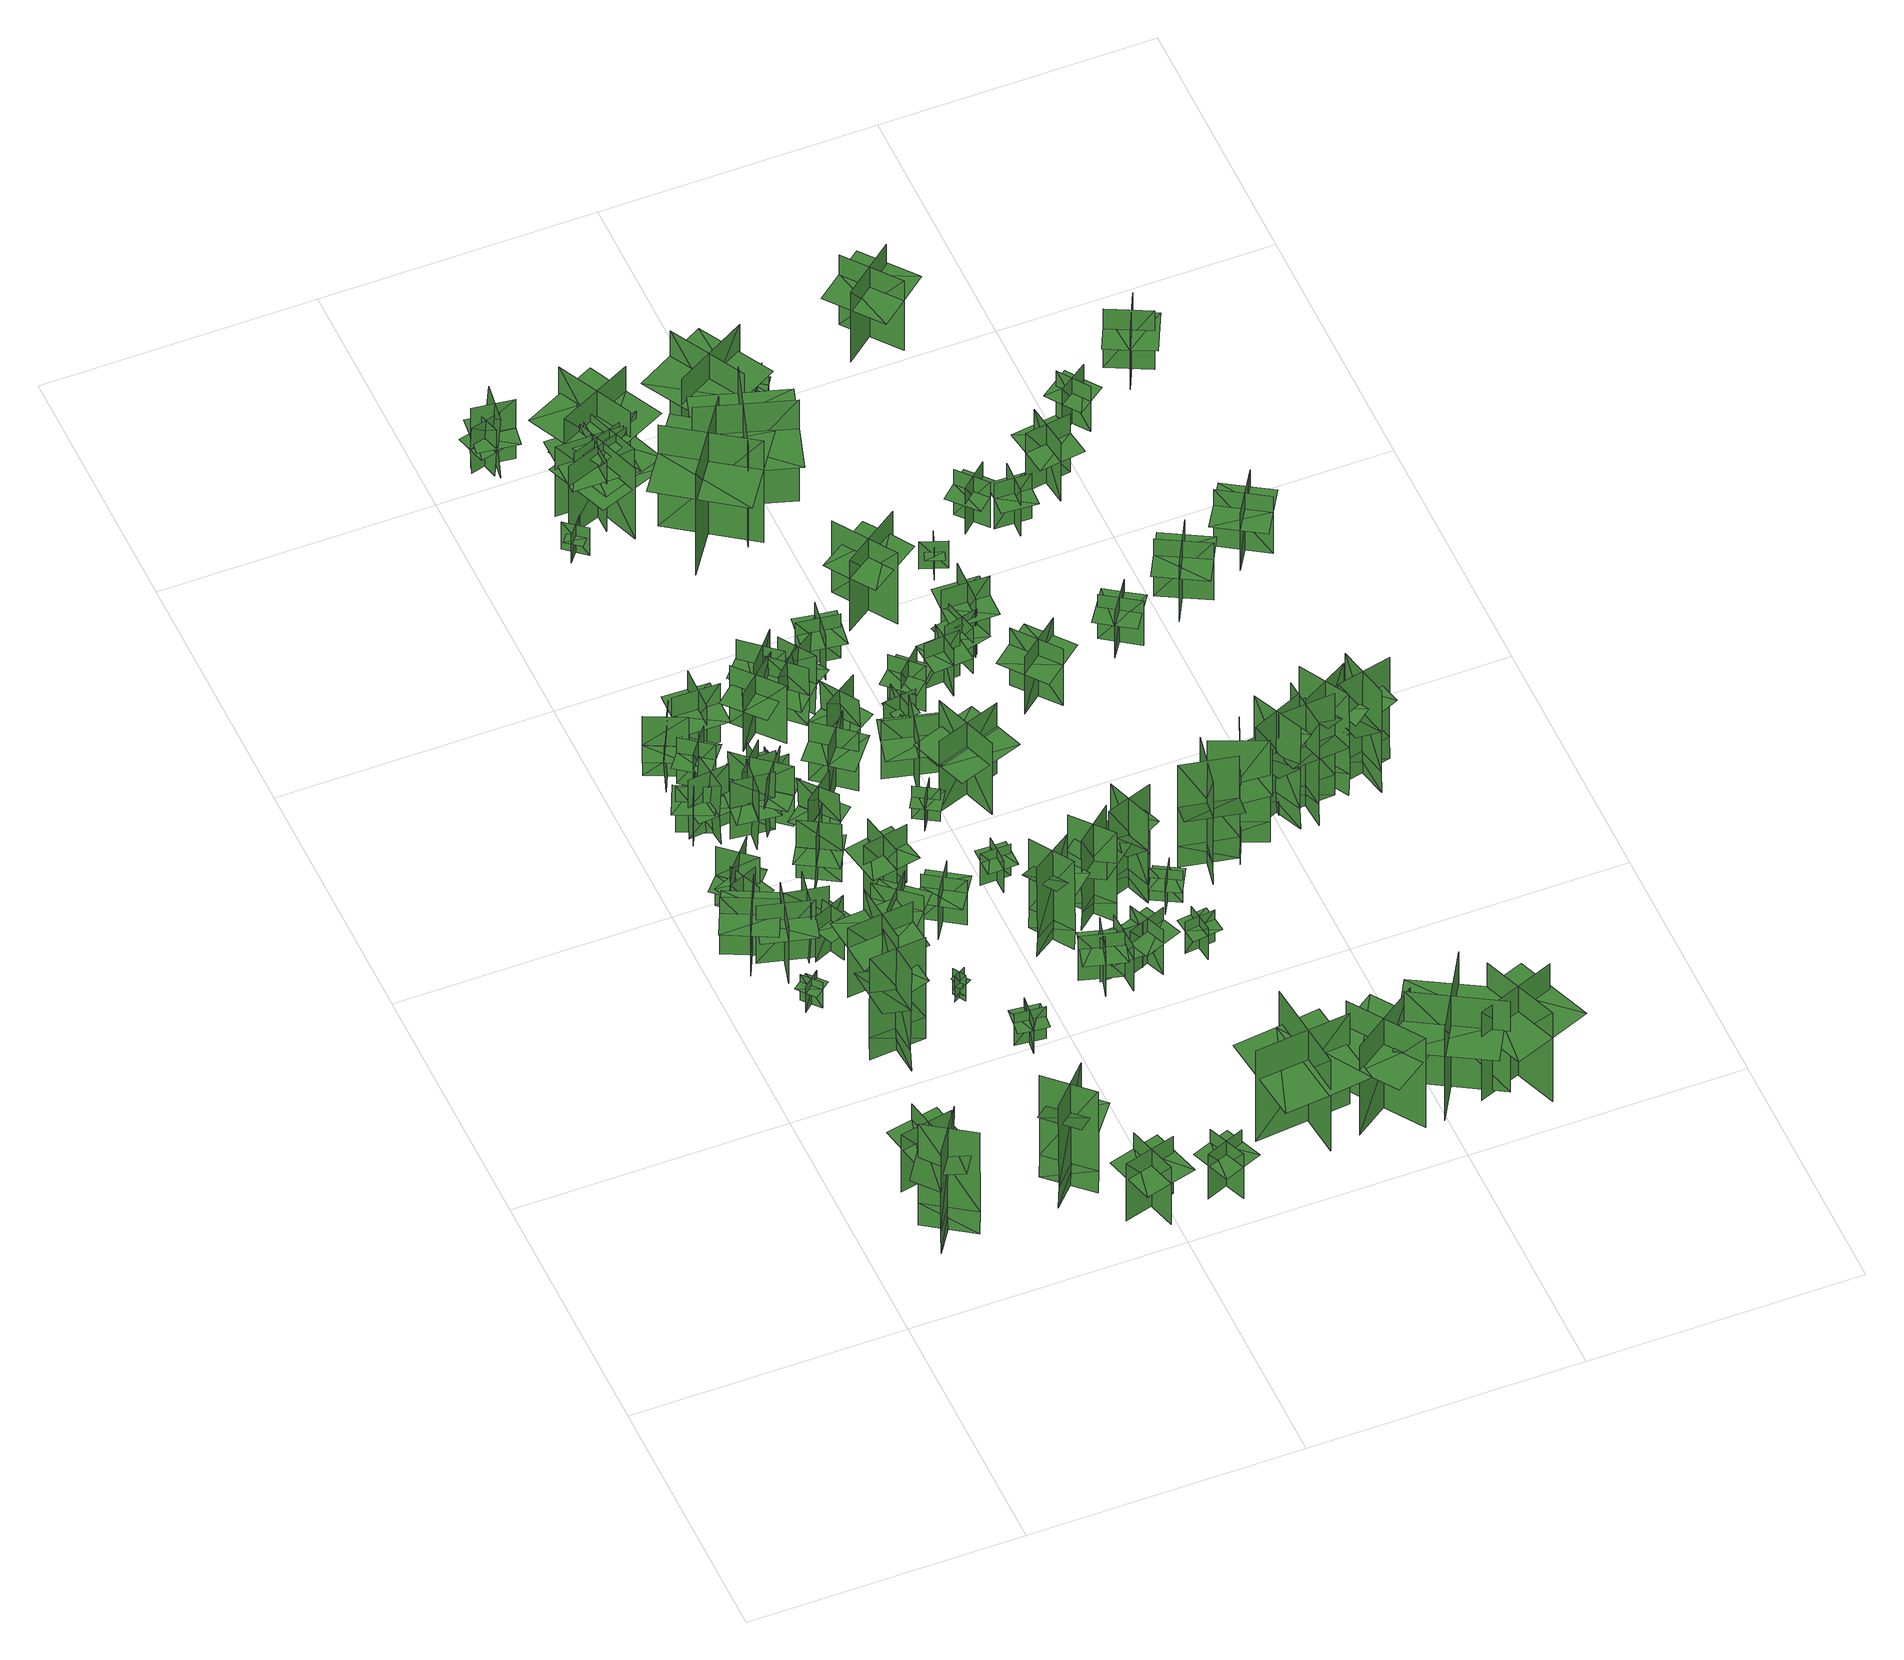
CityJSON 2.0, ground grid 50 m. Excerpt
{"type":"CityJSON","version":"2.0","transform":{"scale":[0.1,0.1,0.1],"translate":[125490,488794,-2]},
"CityObjects":{
"tree1":{"type":"SolitaryVegetationObject","geometry":[{"type":"MultiSurface","lod":"1","boundaries":[[[0,1,2]],[[0,2,3]],[[4,5,6]],[[4,6,7]],[[8,9,5]],[[8,5,4]],[[10,11,1]],[[10,1,0]],[[12,13,14]],[[12,14,15]],[[16,17,18]],[[16,18,19]]]}]},
"tree2":{"type":"SolitaryVegetationObject","geometry":[{"type":"MultiSurface","lod":"1","boundaries":[[[20,21,22]],[[20,22,23]],[[24,25,26]],[[24,26,27]],[[28,29,30]],[[28,30,31]],[[28,31,32]],[[28,32,33]]]}]},
"tree3":{"type":"SolitaryVegetationObject","geometry":[{"type":"MultiSurface","lod":"1","boundaries":[[[34,35,36]],[[34,36,37]],[[38,39,40]],[[38,40,41]],[[42,43,44]],[[42,44,45]],[[42,45,46]],[[42,46,47]]]}]},
"tree4":{"type":"SolitaryVegetationObject","geometry":[{"type":"MultiSurface","lod":"1","boundaries":[[[48,49,50]],[[48,50,51]],[[52,53,54]],[[52,54,55]],[[56,57,58]],[[56,58,59]],[[56,59,60]],[[56,60,61]]]}]},
"tree5":{"type":"SolitaryVegetationObject","geometry":[{"type":"MultiSurface","lod":"1","boundaries":[[[62,63,64]],[[62,64,65]],[[66,67,68]],[[66,68,69]],[[70,71,72]],[[70,72,73]],[[70,73,74]],[[70,74,75]]]}]},
"tree6":{"type":"SolitaryVegetationObject","geometry":[{"type":"MultiSurface","lod":"1","boundaries":[[[76,77,78]],[[76,78,79]],[[80,81,82]],[[80,82,83]],[[84,85,86]],[[84,86,87]],[[84,88,89]],[[84,89,85]]]}]},
"tree7":{"type":"SolitaryVegetationObject","geometry":[{"type":"MultiSurface","lod":"1","boundaries":[[[90,91,92]],[[90,92,93]],[[94,95,96]],[[94,96,97]],[[98,99,95]],[[98,95,94]],[[100,101,91]],[[100,91,90]],[[102,103,104]],[[102,104,105]],[[106,107,108]],[[106,108,109]]]}]},
"tree8":{"type":"SolitaryVegetationObject","geometry":[{"type":"MultiSurface","lod":"1","boundaries":[[[110,111,112]],[[110,112,113]],[[114,115,116]],[[114,116,117]],[[118,119,115]],[[118,115,114]],[[120,121,111]],[[120,111,110]],[[110,111,122]],[[110,122,123]],[[110,124,125]],[[110,125,111]]]}]},
"tree9":{"type":"SolitaryVegetationObject","geometry":[{"type":"MultiSurface","lod":"1","boundaries":[[[126,127,128]],[[126,128,129]],[[130,131,132]],[[130,132,133]],[[134,135,131]],[[134,131,130]],[[136,137,127]],[[136,127,126]],[[138,139,140]],[[138,140,141]],[[142,143,144]],[[142,144,145]]]}]},
"tree10":{"type":"SolitaryVegetationObject","geometry":[{"type":"MultiSurface","lod":"1","boundaries":[[[146,147,148]],[[146,148,149]],[[150,151,152]],[[150,152,153]],[[154,155,151]],[[154,151,150]],[[156,157,147]],[[156,147,146]],[[146,147,158]],[[146,158,159]],[[146,160,161]],[[146,161,147]]]}]},
"tree11":{"type":"SolitaryVegetationObject","geometry":[{"type":"MultiSurface","lod":"1","boundaries":[[[162,163,164]],[[162,164,165]],[[166,167,168]],[[166,168,169]],[[170,171,172]],[[170,172,173]],[[170,174,175]],[[170,175,171]]]}]},
"tree12":{"type":"SolitaryVegetationObject","geometry":[{"type":"MultiSurface","lod":"1","boundaries":[[[176,177,178]],[[176,178,179]],[[180,181,182]],[[180,182,183]],[[184,185,186]],[[184,186,187]],[[184,188,189]],[[184,189,185]]]}]},
"tree13":{"type":"SolitaryVegetationObject","geometry":[{"type":"MultiSurface","lod":"1","boundaries":[[[190,191,192]],[[190,192,193]],[[194,195,196]],[[194,196,197]],[[198,199,200]],[[198,200,201]],[[198,201,202]],[[198,202,203]]]}]},
"tree14":{"type":"SolitaryVegetationObject","geometry":[{"type":"MultiSurface","lod":"1","boundaries":[[[204,205,206]],[[204,206,207]],[[208,209,210]],[[208,210,211]],[[212,213,209]],[[212,209,208]],[[214,215,205]],[[214,205,204]],[[204,205,216]],[[204,216,217]],[[204,218,219]],[[204,219,205]]]}]},
"tree15":{"type":"SolitaryVegetationObject","geometry":[{"type":"MultiSurface","lod":"1","boundaries":[[[220,221,222]],[[220,222,223]],[[224,225,226]],[[224,226,227]],[[228,229,230]],[[228,230,231]],[[228,231,232]],[[228,232,233]]]}]},
"tree16":{"type":"SolitaryVegetationObject","geometry":[{"type":"MultiSurface","lod":"1","boundaries":[[[234,235,236]],[[234,236,237]],[[238,239,240]],[[238,240,241]],[[242,243,239]],[[242,239,238]],[[244,245,235]],[[244,235,234]],[[234,235,246]],[[234,246,247]],[[234,248,249]],[[234,249,235]]]}]},
"tree17":{"type":"SolitaryVegetationObject","geometry":[{"type":"MultiSurface","lod":"1","boundaries":[[[250,251,252]],[[250,252,253]],[[254,255,256]],[[254,256,257]],[[258,259,260]],[[258,260,261]],[[258,262,263]],[[258,263,259]]]}]},
"tree18":{"type":"SolitaryVegetationObject","geometry":[{"type":"MultiSurface","lod":"1","boundaries":[[[264,265,266]],[[264,266,267]],[[268,269,270]],[[268,270,271]],[[272,273,269]],[[272,269,268]],[[274,275,265]],[[274,265,264]],[[264,265,276]],[[264,276,277]],[[264,278,279]],[[264,279,265]]]}]},
"tree19":{"type":"SolitaryVegetationObject","geometry":[{"type":"MultiSurface","lod":"1","boundaries":[[[280,281,282]],[[280,282,283]],[[284,285,286]],[[284,286,287]],[[288,289,290]],[[288,290,291]],[[288,291,292]],[[288,292,293]]]}]},
"tree20":{"type":"SolitaryVegetationObject","geometry":[{"type":"MultiSurface","lod":"1","boundaries":[[[294,295,296]],[[294,296,297]],[[298,299,300]],[[298,300,301]],[[302,303,299]],[[302,299,298]],[[304,305,295]],[[304,295,294]],[[294,295,306]],[[294,306,307]],[[294,308,309]],[[294,309,295]]]}]},
"tree21":{"type":"SolitaryVegetationObject","geometry":[{"type":"MultiSurface","lod":"1","boundaries":[[[310,311,312]],[[310,312,313]],[[314,315,316]],[[314,316,317]],[[318,319,315]],[[318,315,314]],[[320,321,311]],[[320,311,310]],[[322,323,324]],[[322,324,325]],[[326,327,328]],[[326,328,329]]]}]},
"tree22":{"type":"SolitaryVegetationObject","geometry":[{"type":"MultiSurface","lod":"1","boundaries":[[[330,331,332]],[[330,332,333]],[[334,335,336]],[[334,336,337]],[[338,339,335]],[[338,335,334]],[[340,341,331]],[[340,331,330]],[[330,331,342]],[[330,342,343]],[[330,344,345]],[[330,345,331]]]}]},
"tree23":{"type":"SolitaryVegetationObject","geometry":[{"type":"MultiSurface","lod":"1","boundaries":[[[346,347,348]],[[346,348,349]],[[350,351,352]],[[350,352,353]],[[354,355,351]],[[354,351,350]],[[356,357,347]],[[356,347,346]],[[346,347,358]],[[346,358,359]],[[346,360,361]],[[346,361,347]]]}]},
"tree24":{"type":"SolitaryVegetationObject","geometry":[{"type":"MultiSurface","lod":"1","boundaries":[[[362,363,364]],[[362,364,365]],[[366,367,368]],[[366,368,369]],[[370,371,372]],[[370,372,373]],[[370,374,375]],[[370,375,371]]]}]},
"tree25":{"type":"SolitaryVegetationObject","geometry":[{"type":"MultiSurface","lod":"1","boundaries":[[[376,377,378]],[[376,378,379]],[[380,381,382]],[[380,382,383]],[[384,385,386]],[[384,386,387]],[[384,388,389]],[[384,389,385]]]}]},
"tree26":{"type":"SolitaryVegetationObject","geometry":[{"type":"MultiSurface","lod":"1","boundaries":[[[390,391,392]],[[390,392,393]],[[394,395,396]],[[394,396,397]],[[398,399,400]],[[398,400,401]],[[398,401,402]],[[398,402,403]]]}]},
"tree27":{"type":"SolitaryVegetationObject","geometry":[{"type":"MultiSurface","lod":"1","boundaries":[[[404,405,406]],[[404,406,407]],[[408,409,410]],[[408,410,411]],[[412,413,409]],[[412,409,408]],[[414,415,405]],[[414,405,404]],[[404,405,416]],[[404,416,417]],[[404,418,419]],[[404,419,405]]]}]},
"tree28":{"type":"SolitaryVegetationObject","geometry":[{"type":"MultiSurface","lod":"1","boundaries":[[[420,421,422]],[[420,422,423]],[[424,425,426]],[[424,426,427]],[[428,429,430]],[[428,430,431]],[[428,432,433]],[[428,433,429]]]}]},
"tree29":{"type":"SolitaryVegetationObject","geometry":[{"type":"MultiSurface","lod":"1","boundaries":[[[434,435,436]],[[434,436,437]],[[438,439,440]],[[438,440,441]],[[442,443,444]],[[442,444,445]],[[442,445,446]],[[442,446,447]]]}]},
"tree30":{"type":"SolitaryVegetationObject","geometry":[{"type":"MultiSurface","lod":"1","boundaries":[[[448,449,450]],[[448,450,451]],[[452,453,454]],[[452,454,455]],[[456,457,458]],[[456,458,459]],[[456,459,460]],[[456,460,461]]]}]},
"tree31":{"type":"SolitaryVegetationObject","geometry":[{"type":"MultiSurface","lod":"1","boundaries":[[[462,463,464]],[[462,464,465]],[[466,467,468]],[[466,468,469]],[[470,471,472]],[[470,472,473]],[[470,473,474]],[[470,474,475]]]}]},
"tree32":{"type":"SolitaryVegetationObject","geometry":[{"type":"MultiSurface","lod":"1","boundaries":[[[476,477,478]],[[476,478,479]],[[480,481,482]],[[480,482,483]],[[484,485,486]],[[484,486,487]],[[484,487,488]],[[484,488,489]]]}]},
"tree33":{"type":"SolitaryVegetationObject","geometry":[{"type":"MultiSurface","lod":"1","boundaries":[[[490,491,492]],[[490,492,493]],[[494,495,496]],[[494,496,497]],[[498,499,500]],[[498,500,501]],[[498,502,503]],[[498,503,499]]]}]},
"tree34":{"type":"SolitaryVegetationObject","geometry":[{"type":"MultiSurface","lod":"1","boundaries":[[[504,505,506]],[[504,506,507]],[[508,509,510]],[[508,510,511]],[[512,513,514]],[[512,514,515]],[[512,515,516]],[[512,516,517]]]}]},
"tree35":{"type":"SolitaryVegetationObject","geometry":[{"type":"MultiSurface","lod":"1","boundaries":[[[518,519,520]],[[518,520,521]],[[522,523,524]],[[522,524,525]],[[526,527,523]],[[526,523,522]],[[528,529,519]],[[528,519,518]],[[518,519,530]],[[518,530,531]],[[518,532,533]],[[518,533,519]]]}]},
"tree36":{"type":"SolitaryVegetationObject","geometry":[{"type":"MultiSurface","lod":"1","boundaries":[[[534,535,536]],[[534,536,537]],[[538,539,540]],[[538,540,541]],[[542,543,544]],[[542,544,545]],[[542,546,547]],[[542,547,543]]]}]},
"tree37":{"type":"SolitaryVegetationObject","geometry":[{"type":"MultiSurface","lod":"1","boundaries":[[[548,549,550]],[[548,550,551]],[[552,553,554]],[[552,554,555]],[[556,557,553]],[[556,553,552]],[[558,559,549]],[[558,549,548]],[[548,549,560]],[[548,560,561]],[[548,562,563]],[[548,563,549]]]}]},
"tree38":{"type":"SolitaryVegetationObject","geometry":[{"type":"MultiSurface","lod":"1","boundaries":[[[564,565,566]],[[564,566,567]],[[568,569,570]],[[568,570,571]],[[572,573,569]],[[572,569,568]],[[574,575,565]],[[574,565,564]],[[564,565,576]],[[564,576,577]],[[564,578,579]],[[564,579,565]]]}]},
"tree39":{"type":"SolitaryVegetationObject","geometry":[{"type":"MultiSurface","lod":"1","boundaries":[[[580,581,582]],[[580,582,583]],[[584,585,586]],[[584,586,587]],[[588,589,590]],[[588,590,591]],[[588,591,592]],[[588,592,593]]]}]},
"tree40":{"type":"SolitaryVegetationObject","geometry":[{"type":"MultiSurface","lod":"1","boundaries":[[[594,595,596]],[[594,596,597]],[[598,599,600]],[[598,600,601]],[[602,603,604]],[[602,604,605]],[[602,606,607]],[[602,607,603]]]}]},
"tree41":{"type":"SolitaryVegetationObject","geometry":[{"type":"MultiSurface","lod":"1","boundaries":[[[608,609,610]],[[608,610,611]],[[612,613,614]],[[612,614,615]],[[616,617,613]],[[616,613,612]],[[618,619,609]],[[618,609,608]],[[608,609,620]],[[608,620,621]],[[608,622,623]],[[608,623,609]]]}]},
"tree42":{"type":"SolitaryVegetationObject","geometry":[{"type":"MultiSurface","lod":"1","boundaries":[[[624,625,626]],[[624,626,627]],[[628,629,630]],[[628,630,631]],[[632,633,629]],[[632,629,628]],[[634,635,625]],[[634,625,624]],[[636,637,638]],[[636,638,639]],[[640,641,642]],[[640,642,643]]]}]},
"tree43":{"type":"SolitaryVegetationObject","geometry":[{"type":"MultiSurface","lod":"1","boundaries":[[[644,645,646]],[[644,646,647]],[[648,649,650]],[[648,650,651]],[[652,653,649]],[[652,649,648]],[[654,655,645]],[[654,645,644]],[[644,645,656]],[[644,656,657]],[[644,658,659]],[[644,659,645]]]}]},
"tree44":{"type":"SolitaryVegetationObject","geometry":[{"type":"MultiSurface","lod":"1","boundaries":[[[660,661,662]],[[660,662,663]],[[664,665,666]],[[664,666,667]],[[668,669,670]],[[668,670,671]],[[668,671,672]],[[668,672,673]]]}]},
"tree45":{"type":"SolitaryVegetationObject","geometry":[{"type":"MultiSurface","lod":"1","boundaries":[[[674,675,676]],[[674,676,677]],[[678,679,680]],[[678,680,681]],[[682,683,684]],[[682,684,685]],[[682,685,686]],[[682,686,687]]]}]},
"tree46":{"type":"SolitaryVegetationObject","geometry":[{"type":"MultiSurface","lod":"1","boundaries":[[[688,689,690]],[[688,690,691]],[[692,693,694]],[[692,694,695]],[[696,697,698]],[[696,698,699]],[[696,699,700]],[[696,700,701]]]}]},
"tree47":{"type":"SolitaryVegetationObject","geometry":[{"type":"MultiSurface","lod":"1","boundaries":[[[702,703,704]],[[702,704,705]],[[706,707,708]],[[706,708,709]],[[710,711,712]],[[710,712,713]],[[710,713,714]],[[710,714,715]]]}]},
"tree48":{"type":"SolitaryVegetationObject","geometry":[{"type":"MultiSurface","lod":"1","boundaries":[[[716,717,718]],[[716,718,719]],[[720,721,722]],[[720,722,723]],[[724,725,726]],[[724,726,727]],[[724,727,728]],[[724,728,729]]]}]},
"tree49":{"type":"SolitaryVegetationObject","geometry":[{"type":"MultiSurface","lod":"1","boundaries":[[[730,731,732]],[[730,732,733]],[[734,735,736]],[[734,736,737]],[[738,739,740]],[[738,740,741]],[[738,739,742]],[[738,742,743]]]}]},
"tree50":{"type":"SolitaryVegetationObject","geometry":[{"type":"MultiSurface","lod":"1","boundaries":[[[744,745,746]],[[744,746,747]],[[748,749,750]],[[748,750,751]],[[752,753,754]],[[752,754,755]],[[752,755,756]],[[752,756,757]]]}]},
"tree51":{"type":"SolitaryVegetationObject","geometry":[{"type":"MultiSurface","lod":"1","boundaries":[[[758,759,760]],[[758,760,761]],[[762,763,764]],[[762,764,765]],[[766,767,768]],[[766,768,769]],[[766,769,770]],[[766,770,771]]]}]},
"tree52":{"type":"SolitaryVegetationObject","geometry":[{"type":"MultiSurface","lod":"1","boundaries":[[[772,773,774]],[[772,774,775]],[[776,777,778]],[[776,778,779]],[[780,781,782]],[[780,782,783]],[[780,783,784]],[[780,784,785]]]}]},
"tree53":{"type":"SolitaryVegetationObject","geometry":[{"type":"MultiSurface","lod":"1","boundaries":[[[786,787,788]],[[786,788,789]],[[790,791,792]],[[790,792,793]],[[794,795,791]],[[794,791,790]],[[796,797,787]],[[796,787,786]],[[798,799,800]],[[798,800,801]],[[802,803,804]],[[802,804,805]]]}]},
"tree54":{"type":"SolitaryVegetationObject","geometry":[{"type":"MultiSurface","lod":"1","boundaries":[[[806,807,808]],[[806,808,809]],[[810,811,812]],[[810,812,813]],[[814,815,816]],[[814,816,817]],[[814,817,818]],[[814,818,819]]]}]},
"tree55":{"type":"SolitaryVegetationObject","geometry":[{"type":"MultiSurface","lod":"1","boundaries":[[[820,821,822]],[[820,822,823]],[[824,825,826]],[[824,826,827]],[[828,829,830]],[[828,830,831]],[[828,829,832]],[[828,832,833]]]}]},
"tree56":{"type":"SolitaryVegetationObject","geometry":[{"type":"MultiSurface","lod":"1","boundaries":[[[834,835,836]],[[834,836,837]],[[838,839,840]],[[838,840,841]],[[842,843,844]],[[842,844,845]],[[842,845,846]],[[842,846,847]]]}]},
"tree57":{"type":"SolitaryVegetationObject","geometry":[{"type":"MultiSurface","lod":"1","boundaries":[[[848,849,850]],[[848,850,851]],[[852,853,854]],[[852,854,855]],[[856,857,858]],[[856,858,859]],[[856,859,860]],[[856,860,861]]]}]},
"tree58":{"type":"SolitaryVegetationObject","geometry":[{"type":"MultiSurface","lod":"1","boundaries":[[[862,863,864]],[[862,864,865]],[[866,867,868]],[[866,868,869]],[[870,871,872]],[[870,872,873]],[[870,873,874]],[[870,874,875]]]}]},
"tree59":{"type":"SolitaryVegetationObject","geometry":[{"type":"MultiSurface","lod":"1","boundaries":[[[876,877,878]],[[876,878,879]],[[880,881,882]],[[880,882,883]],[[884,885,886]],[[884,886,887]],[[884,887,888]],[[884,888,889]]]}]},
"tree60":{"type":"SolitaryVegetationObject","geometry":[{"type":"MultiSurface","lod":"1","boundaries":[[[890,891,892]],[[890,892,893]],[[894,895,896]],[[894,896,897]],[[898,899,895]],[[898,895,894]],[[900,901,891]],[[900,891,890]],[[890,891,902]],[[890,902,903]],[[890,904,905]],[[890,905,891]]]}]},
"tree61":{"type":"SolitaryVegetationObject","geometry":[{"type":"MultiSurface","lod":"1","boundaries":[[[906,907,908]],[[906,908,909]],[[910,911,912]],[[910,912,913]],[[914,915,916]],[[914,916,917]],[[914,918,919]],[[914,919,915]]]}]},
"tree62":{"type":"SolitaryVegetationObject","geometry":[{"type":"MultiSurface","lod":"1","boundaries":[[[920,921,922]],[[920,922,923]],[[924,925,926]],[[924,926,927]],[[928,929,930]],[[928,930,931]],[[928,931,932]],[[928,932,933]]]}]},
"tree63":{"type":"SolitaryVegetationObject","geometry":[{"type":"MultiSurface","lod":"1","boundaries":[[[934,935,936]],[[934,936,937]],[[938,939,940]],[[938,940,941]],[[942,943,939]],[[942,939,938]],[[944,945,935]],[[944,935,934]],[[946,947,948]],[[946,948,949]],[[950,951,952]],[[950,952,953]]]}]},
"tree64":{"type":"SolitaryVegetationObject","geometry":[{"type":"MultiSurface","lod":"1","boundaries":[[[954,955,956]],[[954,956,957]],[[958,959,960]],[[958,960,961]],[[962,963,964]],[[962,964,965]],[[962,965,966]],[[962,966,967]]]}]},
"tree65":{"type":"SolitaryVegetationObject","geometry":[{"type":"MultiSurface","lod":"1","boundaries":[[[968,969,970]],[[968,970,971]],[[972,973,974]],[[972,974,975]],[[976,977,978]],[[976,978,979]],[[976,979,980]],[[976,980,981]]]}]},
"tree66":{"type":"SolitaryVegetationObject","geometry":[{"type":"MultiSurface","lod":"1","boundaries":[[[982,983,984]],[[982,984,985]],[[986,987,988]],[[986,988,989]],[[990,991,992]],[[990,992,993]],[[990,993,994]],[[990,994,995]]]}]},
"tree67":{"type":"SolitaryVegetationObject","geometry":[{"type":"MultiSurface","lod":"1","boundaries":[[[996,997,998]],[[996,998,999]],[[1000,1001,1002]],[[1000,1002,1003]],[[1004,1005,1006]],[[1004,1006,1007]],[[1004,1008,1009]],[[1004,1009,1005]]]}]},
"tree68":{"type":"SolitaryVegetationObject","geometry":[{"type":"MultiSurface","lod":"1","boundaries":[[[1010,1011,1012]],[[1010,1012,1013]],[[1014,1015,1016]],[[1014,1016,1017]],[[1018,1019,1020]],[[1018,1020,1021]],[[1018,1021,1022]],[[1018,1022,1023]]]}]},
"tree69":{"type":"SolitaryVegetationObject","geometry":[{"type":"MultiSurface","lod":"1","boundaries":[[[1024,1025,1026]],[[1024,1026,1027]],[[1028,1029,1030]],[[1028,1030,1031]],[[1032,1033,1034]],[[1032,1034,1035]],[[1032,1036,1037]],[[1032,1037,1033]]]}]},
"tree70":{"type":"SolitaryVegetationObject","geometry":[{"type":"MultiSurface","lod":"1","boundaries":[[[1038,1039,1040]],[[1038,1040,1041]],[[1042,1043,1044]],[[1042,1044,1045]],[[1046,1047,1048]],[[1046,1048,1049]],[[1046,1049,1050]],[[1046,1050,1051]]]}]},
"tree71":{"type":"SolitaryVegetationObject","geometry":[{"type":"MultiSurface","lod":"1","boundaries":[[[1052,1053,1054]],[[1052,1054,1055]],[[1056,1057,1058]],[[1056,1058,1059]],[[1060,1061,1062]],[[1060,1062,1063]],[[1060,1064,1065]],[[1060,1065,1061]]]}]},
"tree72":{"type":"SolitaryVegetationObject","geometry":[{"type":"MultiSurface","lod":"1","boundaries":[[[1066,1067,1068]],[[1066,1068,1069]],[[1070,1071,1072]],[[1070,1072,1073]],[[1074,1075,1076]],[[1074,1076,1077]],[[1074,1077,1078]],[[1074,1078,1079]]]}]},
"tree73":{"type":"SolitaryVegetationObject","geometry":[{"type":"MultiSurface","lod":"1","boundaries":[[[1080,1081,1082]],[[1080,1082,1083]],[[1084,1085,1086]],[[1084,1086,1087]],[[1088,1089,1085]],[[1088,1085,1084]],[[1090,1091,1081]],[[1090,1081,1080]],[[1092,1093,1094]],[[1092,1094,1095]],[[1096,1097,1098]],[[1096,1098,1099]]]}]},
"tree74":{"type":"SolitaryVegetationObject","geometry":[{"type":"MultiSurface","lod":"1","boundaries":[[[1100,1101,1102]],[[1100,1102,1103]],[[1104,1105,1106]],[[1104,1106,1107]],[[1108,1109,1110]],[[1108,1110,1111]],[[1108,1112,1113]],[[1108,1113,1109]]]}]},
"tree75":{"type":"SolitaryVegetationObject","geometry":[{"type":"MultiSurface","lod":"1","boundaries":[[[1114,1115,1116]],[[1114,1116,1117]],[[1118,1119,1120]],[[1118,1120,1121]],[[1122,1123,1124]],[[1122,1124,1125]],[[1122,1125,1126]],[[1122,1126,1127]]]}]},
"tree76":{"type":"SolitaryVegetationObject","geometry":[{"type":"MultiSurface","lod":"1","boundaries":[[[1128,1129,1130]],[[1128,1130,1131]],[[1132,1133,1134]],[[1132,1134,1135]],[[1136,1137,1138]],[[1136,1138,1139]],[[1136,1139,1140]],[[1136,1140,1141]]]}]},
"tree77":{"type":"SolitaryVegetationObject","geometry":[{"type":"MultiSurface","lod":"1","boundaries":[[[1142,1143,1144]],[[1142,1144,1145]],[[1146,1147,1148]],[[1146,1148,1149]],[[1150,1151,1152]],[[1150,1152,1153]],[[1150,1153,1154]],[[1150,1154,1155]]]}]},
"tree78":{"type":"SolitaryVegetationObject","geometry":[{"type":"MultiSurface","lod":"1","boundaries":[[[1156,1157,1158]],[[1156,1158,1159]],[[1160,1161,1162]],[[1160,1162,1163]],[[1164,1165,1161]],[[1164,1161,1160]],[[1166,1167,1157]],[[1166,1157,1156]],[[1168,1169,1170]],[[1168,1170,1171]],[[1172,1173,1174]],[[1172,1174,1175]]]}]},
"tree79":{"type":"SolitaryVegetationObject","geometry":[{"type":"MultiSurface","lod":"1","boundaries":[[[1176,1177,1178]],[[1176,1178,1179]],[[1180,1181,1182]],[[1180,1182,1183]],[[1184,1185,1186]],[[1184,1186,1187]],[[1184,1187,1188]],[[1184,1188,1189]]]}]},
"tree80":{"type":"SolitaryVegetationObject","geometry":[{"type":"MultiSurface","lod":"1","boundaries":[[[1190,1191,1192]],[[1190,1192,1193]],[[1194,1195,1196]],[[1194,1196,1197]],[[1198,1199,1195]],[[1198,1195,1194]],[[1200,1201,1191]],[[1200,1191,1190]],[[1190,1191,1202]],[[1190,1202,1203]],[[1190,1204,1205]],[[1190,1205,1191]]]}]},
"tree81":{"type":"SolitaryVegetationObject","geometry":[{"type":"MultiSurface","lod":"1","boundaries":[[[1206,1207,1208]],[[1206,1208,1209]],[[1210,1211,1212]],[[1210,1212,1213]],[[1214,1215,1211]],[[1214,1211,1210]],[[1216,1217,1207]],[[1216,1207,1206]],[[1218,1219,1220]],[[1218,1220,1221]],[[1222,1223,1224]],[[1222,1224,1225]]]}]},
"tree82":{"type":"SolitaryVegetationObject","geometry":[{"type":"MultiSurface","lod":"1","boundaries":[[[1226,1227,1228]],[[1226,1228,1229]],[[1230,1231,1232]],[[1230,1232,1233]],[[1234,1235,1236]],[[1234,1236,1237]],[[1234,1238,1239]],[[1234,1239,1235]]]}]},
"tree83":{"type":"SolitaryVegetationObject","geometry":[{"type":"MultiSurface","lod":"1","boundaries":[[[1240,1241,1242]],[[1240,1242,1243]],[[1244,1245,1246]],[[1244,1246,1247]],[[1248,1249,1250]],[[1248,1250,1251]],[[1248,1251,1252]],[[1248,1252,1253]]]}]},
"tree84":{"type":"SolitaryVegetationObject","geometry":[{"type":"MultiSurface","lod":"1","boundaries":[[[1254,1255,1256]],[[1254,1256,1257]],[[1258,1259,1260]],[[1258,1260,1261]],[[1262,1263,1259]],[[1262,1259,1258]],[[1264,1265,1255]],[[1264,1255,1254]],[[1266,1267,1268]],[[1266,1268,1269]],[[1270,1271,1272]],[[1270,1272,1273]]]}]},
"tree85":{"type":"SolitaryVegetationObject","geometry":[{"type":"MultiSurface","lod":"1","boundaries":[[[1274,1275,1276]],[[1274,1276,1277]],[[1278,1279,1280]],[[1278,1280,1281]],[[1282,1283,1284]],[[1282,1284,1285]],[[1282,1286,1287]],[[1282,1287,1283]]]}]},
"tree86":{"type":"SolitaryVegetationObject","geometry":[{"type":"MultiSurface","lod":"1","boundaries":[[[1288,1289,1290]],[[1288,1290,1291]],[[1292,1293,1294]],[[1292,1294,1295]],[[1296,1297,1293]],[[1296,1293,1292]],[[1298,1299,1289]],[[1298,1289,1288]],[[1300,1301,1302]],[[1300,1302,1303]],[[1304,1305,1306]],[[1304,1306,1307]]]}]},
"tree87":{"type":"SolitaryVegetationObject","geometry":[{"type":"MultiSurface","lod":"1","boundaries":[[[1308,1309,1310]],[[1308,1310,1311]],[[1312,1313,1314]],[[1312,1314,1315]],[[1316,1317,1318]],[[1316,1318,1319]],[[1316,1319,1320]],[[1316,1320,1321]]]}]},
"tree88":{"type":"SolitaryVegetationObject","geometry":[{"type":"MultiSurface","lod":"1","boundaries":[[[1322,1323,1324]],[[1322,1324,1325]],[[1326,1327,1328]],[[1326,1328,1329]],[[1330,1331,1327]],[[1330,1327,1326]],[[1332,1333,1323]],[[1332,1323,1322]],[[1334,1335,1336]],[[1334,1336,1337]],[[1338,1339,1340]],[[1338,1340,1341]]]}]},
"tree89":{"type":"SolitaryVegetationObject","geometry":[{"type":"MultiSurface","lod":"1","boundaries":[[[1342,1343,1344]],[[1342,1344,1345]],[[1346,1347,1348]],[[1346,1348,1349]],[[1350,1351,1352]],[[1350,1352,1353]],[[1350,1354,1355]],[[1350,1355,1351]]]}]},
"tree90":{"type":"SolitaryVegetationObject","geometry":[{"type":"MultiSurface","lod":"1","boundaries":[[[1356,1357,1358]],[[1356,1358,1359]],[[1360,1361,1362]],[[1360,1362,1363]],[[1364,1365,1366]],[[1364,1366,1367]],[[1364,1367,1368]],[[1364,1368,1369]]]}]},
"tree91":{"type":"SolitaryVegetationObject","geometry":[{"type":"MultiSurface","lod":"1","boundaries":[[[1370,1371,1372]],[[1370,1372,1373]],[[1374,1375,1376]],[[1374,1376,1377]],[[1378,1379,1380]],[[1378,1380,1381]],[[1378,1382,1383]],[[1378,1383,1379]]]}]},
"tree92":{"type":"SolitaryVegetationObject","geometry":[{"type":"MultiSurface","lod":"1","boundaries":[[[1384,1385,1386]],[[1384,1386,1387]],[[1388,1389,1390]],[[1388,1390,1391]],[[1392,1393,1394]],[[1392,1394,1395]],[[1392,1395,1396]],[[1392,1396,1397]]]}]},
"tree93":{"type":"SolitaryVegetationObject","geometry":[{"type":"MultiSurface","lod":"1","boundaries":[[[1398,1399,1400]],[[1398,1400,1401]],[[1402,1403,1404]],[[1402,1404,1405]],[[1406,1407,1408]],[[1406,1408,1409]],[[1406,1410,1411]],[[1406,1411,1407]]]}]}
},
"vertices":[
[100,100,99],[158,186,99],[160,185,293],[101,99,293],[177,115,99],[91,173,99],[91,172,293],[176,114,293],[176,114,47],[91,172,47],[101,99,47],[160,185,47],[101,100,194],[159,185,194],[115,215,213],[57,129,213],[151,174,224],[108,109,224],[141,87,235],[184,152,235],
[191,271,46],[94,252,46],[94,252,184],[191,271,184],[137,309,46],[156,211,46],[156,211,184],[137,309,184],[137,309,146],[88,299,146],[107,201,146],[156,211,146],[205,221,146],[185,318,146],
[55,797,41],[98,887,41],[98,887,180],[55,797,180],[117,819,41],[27,862,41],[27,862,180],[117,819,180],[117,819,141],[139,864,141],[49,907,141],[27,862,141],[6,817,141],[96,774,141],
[109,693,34],[140,720,34],[140,720,96],[109,693,96],[139,691,34],[112,722,34],[112,722,96],[139,691,96],[139,691,79],[154,703,79],[127,735,79],[112,722,79],[97,710,79],[123,678,79],
[133,858,36],[108,761,36],[108,761,175],[133,858,175],[76,824,36],[172,799,36],[172,799,175],[76,824,175],[76,824,136],[63,776,136],[159,751,136],[172,799,136],[184,848,136],[88,873,136],
[108,887,34],[82,949,34],[82,949,144],[108,887,144],[127,934,34],[66,909,34],[66,909,144],[127,934,144],[127,934,108],[66,909,108],[79,876,108],[141,901,108],[113,968,108],[52,943,108],
[217,505,85],[209,608,85],[211,608,279],[219,505,279],[269,564,85],[165,556,85],[165,555,279],[269,563,279],[269,563,33],[165,555,33],[219,505,33],[211,608,33],[219,505,180],[210,608,180],[158,604,198],[166,501,198],[212,594,210],[218,516,210],[257,520,221],[251,597,221],
[68,976,101],[125,925,101],[151,955,101],[94,1005,101],[121,980,101],[70,923,101],[74,920,171],[124,977,171],[124,977,31],[74,920,31],[66,973,31],[123,923,31],[125,925,171],[68,976,171],[42,947,101],[100,896,101],
[319,199,94],[394,128,94],[393,127,288],[318,198,288],[321,121,94],[392,196,94],[392,197,288],[320,122,288],[320,122,42],[392,197,42],[318,198,42],[393,127,42],[319,199,189],[394,127,189],[430,165,207],[355,237,207],[383,137,219],[327,190,219],[300,162,230],[356,108,230],
[176,868,103],[161,793,103],[200,786,103],[214,861,103],[206,825,103],[131,839,103],[130,835,173],[205,820,173],[205,820,32],[130,835,32],[172,869,32],[158,794,32],[161,793,173],[176,868,173],[138,876,103],[123,801,103],
[187,839,32],[214,778,32],[214,778,142],[187,839,142],[169,792,32],[229,818,32],[229,818,142],[169,792,142],[169,792,106],[229,818,106],[215,852,106],[154,825,106],[183,758,106],[244,785,106],
[134,1132,19],[74,1160,19],[74,1160,130],[134,1132,130],[116,1180,19],[88,1120,19],[88,1120,130],[116,1180,130],[116,1180,94],[88,1120,94],[121,1105,94],[149,1165,94],[83,1196,94],[55,1135,94],
[256,648,31],[245,770,31],[245,770,200],[256,648,200],[308,711,31],[187,699,31],[187,699,200],[308,711,200],[308,711,153],[302,771,153],[181,760,153],[187,699,153],[192,639,153],[313,650,153],
[87,1138,91],[163,1146,91],[159,1186,92],[83,1178,92],[120,1180,91],[128,1104,91],[132,1105,161],[125,1181,161],[125,1181,21],[132,1105,21],[88,1135,21],[164,1143,21],[163,1146,161],[87,1138,161],[91,1100,92],[167,1108,92],
[509,84,35],[414,57,35],[414,57,174],[509,84,174],[452,116,35],[479,21,35],[479,21,174],[452,116,174],[452,116,135],[404,103,135],[431,7,135],[479,21,135],[527,34,135],[500,130,135],
[74,1301,89],[143,1269,89],[160,1305,90],[91,1337,90],[123,1320,89],[91,1251,89],[95,1249,159],[127,1318,159],[127,1318,19],[95,1249,19],[73,1298,19],[142,1266,19],[143,1269,159],[74,1301,159],[58,1265,90],[127,1233,90],
[169,1267,19],[128,1214,19],[128,1214,130],[169,1267,130],[118,1260,19],[171,1220,19],[171,1220,130],[118,1260,130],[118,1260,94],[171,1220,94],[193,1248,94],[140,1289,94],[96,1231,94],[149,1191,94],
[192,1142,95],[183,1067,95],[223,1062,95],[231,1138,95],[226,1102,95],[150,1110,95],[149,1106,165],[225,1097,165],[225,1097,25],[149,1106,25],[189,1143,25],[180,1067,25],[183,1067,165],[192,1142,165],[153,1147,95],[145,1071,95],
[273,735,33],[333,804,33],[333,804,172],[273,735,172],[340,740,33],[271,801,33],[271,801,172],[340,740,172],[340,740,136],[369,773,136],[300,834,136],[271,801,136],[241,767,136],[310,706,136],
[266,996,101],[228,930,101],[262,910,101],[301,976,101],[281,945,101],[215,983,101],[213,979,171],[278,941,171],[278,941,31],[213,979,31],[264,997,31],[225,931,31],[228,930,171],[266,996,171],[233,1015,101],[194,949,101],
[367,630,48],[344,617,48],[344,618,97],[366,631,97],[348,636,48],[361,613,48],[361,613,97],[348,636,97],[348,636,35],[361,613,35],[366,631,35],[344,618,35],[367,631,72],[344,618,72],[351,606,76],[373,619,76],[347,619,79],[364,629,79],[359,638,82],[342,628,82],
[227,1174,94],[175,1118,94],[204,1091,94],[256,1148,94],[230,1122,94],[174,1173,94],[171,1170,164],[227,1118,164],[227,1118,24],[171,1170,24],[224,1177,24],[173,1120,24],[175,1118,164],[227,1174,164],[198,1200,94],[147,1144,94],
[198,1141,98],[257,1093,98],[282,1123,98],[223,1171,98],[250,1147,98],[202,1088,98],[206,1085,168],[254,1144,168],[254,1144,27],[206,1085,27],[196,1138,27],[255,1090,27],[257,1093,168],[198,1141,168],[173,1111,98],[233,1063,98],
[256,1168,22],[190,1166,22],[190,1166,133],[256,1168,133],[219,1203,22],[221,1136,22],[221,1136,133],[219,1203,133],[219,1203,97],[221,1136,97],[257,1137,97],[256,1204,97],[183,1202,97],[185,1135,97],
[182,1365,18],[180,1280,18],[180,1280,160],[182,1365,160],[134,1320,18],[220,1318,18],[220,1318,160],[134,1320,160],[134,1320,114],[220,1318,114],[221,1365,114],[135,1367,114],[133,1273,114],[219,1271,114],
[405,512,10],[460,506,10],[460,506,87],[405,512,87],[428,483,10],[434,538,10],[434,538,87],[428,483,87],[428,483,65],[456,480,65],[462,535,65],[434,538,65],[407,541,65],[401,486,65],
[307,1062,99],[249,1013,99],[275,983,99],[333,1032,99],[304,1009,99],[255,1068,99],[251,1065,169],[301,1006,169],[301,1006,29],[251,1065,29],[305,1065,29],[247,1015,29],[249,1013,169],[307,1062,169],[282,1092,99],[224,1042,99],
[376,897,33],[292,881,33],[292,881,174],[376,897,174],[321,933,33],[338,849,33],[338,849,174],[321,933,174],[321,933,128],[338,849,128],[383,858,128],[367,942,128],[276,924,128],[292,841,128],
[222,1176,22],[283,1177,22],[283,1177,104],[222,1176,104],[253,1146,22],[252,1207,22],[252,1207,104],[253,1146,104],[253,1153,73],[278,1153,73],[278,1196,73],[253,1196,73],[227,1196,73],[227,1153,73],
[628,77,38],[556,48,38],[556,48,146],[628,77,146],[581,98,38],[610,26,38],[610,26,146],[581,98,146],[581,98,115],[545,83,115],[574,11,115],[610,26,115],[646,40,115],[617,112,115],
[416,822,35],[373,757,35],[373,757,143],[416,822,143],[365,812,35],[430,769,35],[430,769,143],[365,812,143],[365,812,113],[344,780,113],[408,737,113],[430,769,113],[451,801,113],[387,844,113],
[249,1347,23],[318,1268,23],[318,1268,163],[249,1347,163],[245,1280,23],[245,1280,163],[323,1349,163],[323,1349,23],[245,1280,119],[274,1247,119],[336,1302,119],[307,1335,119],[279,1368,119],[216,1312,119],
[319,1177,25],[385,1123,25],[385,1123,167],[319,1177,167],[326,1112,25],[380,1178,25],[380,1178,167],[326,1112,167],[326,1112,121],[380,1178,121],[344,1208,121],[290,1141,121],[362,1083,121],[416,1149,121],
[150,1783,17],[181,1821,17],[181,1821,83],[150,1783,83],[185,1787,17],[147,1818,17],[147,1818,83],[185,1787,83],[181,1790,58],[193,1806,58],[166,1828,58],[154,1812,58],[141,1796,58],[168,1775,58],
[98,2072,69],[114,2015,69],[144,2023,69],[128,2080,69],[134,2053,69],[77,2037,69],[78,2034,123],[135,2049,123],[135,2049,14],[78,2034,14],[96,2072,14],[111,2014,14],[114,2015,123],[98,2072,123],[69,2065,69],[85,2007,69],
[282,1398,19],[346,1342,19],[346,1342,161],[282,1398,161],[286,1332,19],[342,1397,19],[342,1397,161],[286,1332,161],[286,1332,115],[342,1397,115],[307,1427,115],[251,1363,115],[322,1302,115],[378,1366,115],
[368,1346,93],[314,1292,93],[342,1264,93],[396,1318,93],[369,1293,93],[315,1347,93],[311,1344,163],[366,1290,163],[366,1290,23],[311,1344,23],[365,1348,23],[311,1294,23],[314,1292,163],[368,1346,163],[340,1373,93],[286,1319,93],
[85,2055,78],[161,2045,78],[166,2084,78],[90,2095,78],[126,2088,78],[116,2013,78],[121,2012,148],[131,2088,148],[131,2088,7],[121,2012,7],[84,2052,7],[160,2042,7],[161,2045,148],[85,2055,148],[80,2017,78],[155,2007,78],
[535,834,45],[480,833,45],[480,833,122],[535,834,122],[509,860,45],[510,804,45],[510,804,122],[509,860,122],[509,860,101],[482,860,101],[482,804,101],[510,804,101],[537,804,101],[537,860,101],
[438,1024,35],[479,999,35],[479,999,114],[438,1024,114],[447,989,35],[472,1029,35],[472,1029,114],[447,989,114],[447,989,88],[472,1029,88],[450,1043,88],[425,1002,88],[469,975,88],[494,1015,88],
[428,1247,94],[364,1205,94],[385,1172,94],[449,1213,94],[418,1195,94],[376,1259,94],[372,1256,164],[414,1192,164],[414,1192,24],[372,1256,24],[426,1249,24],[362,1208,24],[364,1205,164],[428,1247,164],[406,1279,94],[342,1237,94],
[523,728,77],[574,653,77],[572,652,247],[522,727,247],[510,661,77],[585,712,77],[584,712,247],[509,662,247],[509,662,32],[584,712,32],[522,727,32],[572,652,32],[522,728,160],[573,653,160],[611,678,176],[561,754,176],[566,663,187],[528,719,187],[499,700,196],[537,644,196],
[347,1376,92],[389,1312,92],[422,1334,92],[381,1398,92],[399,1366,92],[335,1325,92],[338,1321,162],[402,1363,162],[402,1363,22],[338,1321,22],[345,1375,22],[386,1311,22],[389,1312,162],[347,1376,162],[315,1355,92],[357,1291,92],
[633,584,9],[559,605,9],[559,605,117],[633,584,117],[608,630,9],[587,555,9],[587,555,117],[608,630,117],[608,630,86],[571,640,86],[550,565,86],[587,555,86],[625,545,86],[645,619,86],
[288,1889,17],[166,1889,17],[166,1889,186],[288,1889,186],[231,1947,17],[231,1825,17],[231,1825,186],[231,1947,186],[231,1947,139],[170,1947,139],[170,1825,139],[231,1825,139],[292,1825,139],[292,1946,139],
[169,1839,16],[299,1886,16],[299,1886,188],[169,1839,188],[268,1792,16],[221,1922,16],[221,1922,188],[268,1792,188],[180,1833,132],[203,1773,132],[332,1822,132],[309,1882,132],[287,1942,132],[157,1892,132],
[763,237,46],[781,62,46],[781,62,266],[763,237,266],[675,129,46],[850,146,46],[850,146,266],[675,129,266],[752,225,195],[671,215,195],[692,41,195],[773,50,195],[854,60,195],[833,235,195],
[670,595,4],[593,592,4],[593,592,112],[670,595,112],[633,630,4],[636,553,4],[636,553,112],[633,630,112],[633,630,82],[594,629,82],[597,551,82],[636,553,82],[675,554,82],[671,632,82],
[533,1112,21],[431,1137,21],[431,1137,162],[533,1112,162],[496,1174,21],[471,1071,21],[471,1071,162],[496,1174,162],[534,1116,115],[431,1140,115],[419,1089,115],[522,1064,115],[442,1182,115],[544,1157,115],
[236,1962,17],[283,1832,17],[283,1832,189],[236,1962,189],[189,1862,17],[319,1909,17],[319,1909,189],[189,1862,189],[230,1950,133],[170,1928,133],[219,1798,133],[279,1821,133],[338,1844,133],[289,1973,133],
[294,1875,16],[225,2013,16],[225,2013,231],[294,1875,231],[327,1972,16],[188,1903,16],[188,1903,231],[327,1972,231],[327,1972,171],[293,2042,171],[154,1973,171],[188,1903,171],[223,1834,171],[362,1903,171],
[494,1204,23],[499,1160,23],[499,1160,84],[494,1204,84],[476,1181,23],[520,1186,23],[520,1186,84],[476,1181,84],[476,1181,67],[478,1159,67],[522,1164,67],[520,1186,67],[517,1208,67],[473,1203,67],
[669,745,77],[600,686,77],[599,687,248],[668,746,248],[601,751,78],[660,682,78],[660,682,248],[602,751,248],[602,751,32],[660,682,32],[668,746,32],[599,687,32],[669,746,160],[600,687,160],[630,652,177],[699,711,177],[609,695,187],[660,740,187],[638,766,197],[587,721,197],
[694,566,6],[665,637,6],[665,637,114],[694,566,114],[714,613,6],[643,584,6],[643,584,114],[714,613,114],[714,613,84],[700,649,84],[628,620,84],[643,584,84],[657,548,84],[729,577,84],
[487,1024,29],[608,1067,29],[608,1067,201],[487,1024,201],[566,986,29],[523,1108,29],[523,1108,201],[566,986,201],[488,1020,144],[610,1063,144],[588,1124,144],[466,1081,144],[628,1014,144],[506,971,144],
[475,1411,21],[398,1422,21],[398,1422,128],[475,1411,128],[445,1452,21],[433,1376,21],[433,1376,128],[445,1452,128],[445,1452,98],[406,1458,98],[395,1382,98],[433,1376,98],[471,1370,98],[483,1447,98],
[530,1147,22],[503,1182,22],[503,1182,84],[530,1147,84],[534,1176,22],[498,1149,22],[498,1149,84],[534,1176,84],[534,1176,67],[520,1194,67],[485,1167,67],[498,1149,67],[512,1132,67],[547,1159,67],
[506,1194,23],[497,1255,23],[497,1255,105],[506,1194,105],[532,1229,23],[471,1221,23],[471,1221,105],[532,1229,105],[525,1228,74],[521,1254,74],[479,1247,74],[482,1222,74],[486,1197,74],[529,1203,74],
[557,1165,22],[515,1150,22],[515,1150,83],[557,1165,83],[531,1178,22],[545,1136,22],[545,1136,83],[531,1178,83],[531,1178,66],[510,1170,66],[525,1129,66],[545,1136,66],[566,1143,66],[551,1185,66],
[266,1973,89],[326,2019,89],[302,2051,90],[242,2005,90],[272,2026,89],[318,1965,89],[322,1968,159],[275,2029,159],[275,2029,19],[322,1968,19],[267,1971,19],[328,2017,19],[326,2019,159],[266,1973,159],[289,1942,90],[350,1988,90],
[560,1292,24],[513,1246,24],[513,1246,134],[560,1292,134],[509,1293,24],[556,1245,24],[556,1245,134],[509,1293,134],[509,1293,98],[556,1245,98],[581,1271,98],[535,1318,98],[483,1267,98],[530,1220,98],
[432,1827,13],[330,1682,13],[330,1682,259],[432,1827,259],[316,1807,13],[461,1706,13],[461,1706,259],[316,1807,259],[316,1807,190],[265,1735,190],[410,1633,190],[461,1706,190],[512,1778,190],[367,1880,190],
[724,703,75],[694,789,75],[695,789,245],[725,703,245],[754,764,75],[668,735,75],[668,734,245],[754,764,245],[754,764,30],[668,734,30],[725,703,30],[695,789,30],[724,703,158],[695,789,158],[651,774,175],[681,688,175],[699,777,185],[722,713,185],[754,724,194],[731,788,194],
[861,186,36],[949,58,36],[949,58,252],[861,186,252],[842,84,36],[969,172,36],[969,172,252],[842,84,252],[842,84,191],[886,21,191],[1014,109,191],[969,172,191],[925,236,191],[798,148,191],
[767,619,11],[774,564,11],[774,564,88],[767,619,88],[744,591,11],[799,597,11],[799,597,88],[744,591,88],[744,591,66],[747,563,66],[802,570,66],[799,597,66],[796,625,66],[741,618,66],
[781,689,21],[733,716,21],[733,716,98],[781,689,98],[772,724,21],[744,676,21],[744,676,98],[772,724,98],[772,724,76],[748,738,76],[720,690,76],[744,676,76],[769,662,76],[796,711,76],
[573,1291,25],[639,1296,25],[639,1296,135],[573,1291,135],[612,1258,25],[607,1324,25],[607,1324,135],[612,1258,135],[612,1258,99],[607,1324,99],[571,1321,99],[576,1255,99],[648,1260,99],[643,1327,99],
[487,1875,13],[434,1706,13],[434,1706,259],[487,1875,259],[382,1821,13],[551,1768,13],[551,1768,259],[382,1821,259],[382,1821,190],[356,1736,190],[525,1684,190],[551,1768,190],[577,1853,190],[408,1905,190],
[621,1538,17],[513,1465,17],[513,1465,189],[621,1538,189],[520,1557,17],[592,1449,17],[592,1449,189],[520,1557,189],[612,1532,145],[513,1465,145],[542,1423,145],[640,1489,145],[583,1574,145],[484,1508,145],
[401,1909,16],[536,1985,16],[536,1985,231],[401,1909,231],[500,1881,16],[425,2016,16],[425,2016,231],[500,1881,231],[500,1881,171],[568,1918,171],[492,2054,171],[425,2016,171],[357,1978,171],[433,1843,171],
[645,1357,24],[661,1292,24],[661,1292,135],[645,1357,135],[619,1313,24],[683,1329,24],[683,1329,135],[619,1313,135],[619,1313,99],[683,1329,99],[674,1365,99],[610,1348,99],[628,1278,99],[693,1294,99],
[1105,70,44],[953,158,44],[953,158,264],[1105,70,264],[1070,205,44],[981,53,44],[981,53,264],[1070,205,264],[1102,86,193],[1142,157,193],[989,243,193],[949,172,193],[909,101,193],[1062,15,193],
[906,744,73],[804,764,73],[804,765,268],[906,745,268],[862,809,73],[842,707,73],[843,707,268],[863,809,268],[863,809,21],[843,707,21],[906,745,21],[804,765,21],[906,745,168],[804,765,168],[794,713,187],[895,693,187],[818,762,199],[894,748,199],[902,786,209],[826,801,209],
[682,1409,24],[679,1324,24],[679,1324,166],[682,1409,166],[634,1364,24],[720,1362,24],[720,1362,166],[634,1364,166],[634,1364,120],[720,1362,120],[721,1408,120],[636,1411,120],[633,1317,120],[719,1315,120],
[703,1173,27],[780,1236,27],[780,1236,165],[703,1173,165],[769,1166,27],[706,1243,27],[706,1243,165],[769,1166,165],[769,1166,126],[808,1198,126],[745,1275,126],[706,1243,126],[668,1212,126],[731,1135,126],
[564,2014,20],[520,1992,20],[520,1992,86],[564,2014,86],[531,2025,20],[552,1981,20],[552,1981,86],[531,2025,86],[533,2020,61],[515,2011,61],[530,1980,61],[548,1989,61],[567,1998,61],[552,2029,61],
[684,1511,23],[701,1557,23],[701,1557,89],[684,1511,89],[716,1526,23],[670,1543,23],[670,1543,89],[716,1526,89],[710,1528,64],[718,1547,64],[685,1559,64],[678,1540,64],[671,1521,64],[703,1509,64],
[943,828,71],[903,732,71],[902,732,266],[941,828,266],[870,798,71],[966,758,71],[967,759,266],[871,799,266],[871,799,20],[967,759,20],[941,828,20],[902,732,20],[942,828,166],[902,732,166],[951,712,185],[991,808,185],[908,745,197],[937,817,197],[901,832,207],[871,760,207],
[1202,132,37],[1057,76,37],[1057,76,252],[1202,132,252],[1108,174,37],[1164,29,37],[1164,29,252],[1108,174,252],[1108,174,192],[1036,146,192],[1091,1,192],[1164,29,192],[1236,57,192],[1180,202,192],
[564,2013,52],[592,1994,52],[602,2009,52],[574,2028,52],[587,2018,52],[568,1990,52],[570,1989,83],[589,2017,83],[589,2017,21],[570,1989,21],[563,2012,21],[592,1993,21],[592,1994,83],[564,2013,83],[555,1998,52],[583,1980,52],
[1023,767,70],[981,861,70],[982,862,265],[1025,767,265],[1051,840,71],[957,797,71],[957,796,265],[1052,839,265],[1052,839,19],[957,796,19],[1025,767,19],[982,862,19],[1024,767,165],[982,861,165],[934,840,184],[976,745,184],[988,848,196],[1020,778,196],[1056,794,207],[1023,865,207],
[821,1630,23],[771,1586,23],[771,1586,133],[821,1630,133],[770,1633,23],[814,1583,23],[814,1583,133],[770,1633,133],[770,1633,97],[814,1583,97],[842,1607,97],[798,1657,97],[743,1609,97],[787,1559,97],
[879,1282,27],[943,1239,27],[943,1239,135],[879,1282,135],[888,1231,27],[932,1295,27],[932,1295,135],[888,1231,135],[888,1231,105],[920,1210,105],[964,1274,105],[932,1295,105],[900,1317,105],[856,1253,105],
[1107,818,66],[1004,811,66],[1004,812,261],[1107,819,261],[1049,869,67],[1056,766,67],[1057,766,261],[1050,869,261],[1050,869,15],[1057,766,15],[1107,819,15],[1004,812,15],[1107,819,161],[1004,812,161],[1008,759,180],[1111,766,180],[1018,813,192],[1096,819,192],[1093,858,203],[1015,852,203],
[855,1610,25],[852,1544,25],[852,1544,135],[855,1610,135],[818,1576,25],[884,1573,25],[884,1573,135],[818,1576,135],[818,1576,99],[884,1573,99],[886,1609,99],[819,1612,99],[816,1540,99],[882,1536,99],
[1077,896,69],[1129,806,69],[1127,806,264],[1076,895,264],[1056,821,70],[1146,872,70],[1146,873,264],[1056,821,264],[1056,821,18],[1146,873,18],[1076,895,18],[1127,806,18],[1076,896,164],[1128,806,164],[1174,832,183],[1122,922,183],[1121,818,195],[1082,885,195],[1048,865,206],[1087,798,206],
[842,2090,22],[747,2014,22],[747,2014,191],[842,2090,191],[762,2099,22],[838,2004,22],[838,2004,191],[762,2099,191],[762,2099,143],[714,2061,143],[790,1966,143],[838,2004,143],[885,2042,143],[809,2137,143],
[1181,796,64],[1158,897,64],[1159,897,258],[1182,796,258],[1223,862,64],[1122,839,64],[1122,838,258],[1223,861,258],[1223,861,12],[1122,838,12],[1182,796,12],[1159,897,12],[1182,796,159],[1159,897,159],[1107,885,178],[1130,784,178],[1162,883,189],[1180,808,189],[1218,816,200],[1200,892,200],
[944,1592,24],[932,1677,24],[932,1677,166],[944,1592,166],[983,1645,24],[899,1633,24],[899,1633,166],[983,1645,166],[983,1645,119],[899,1633,119],[905,1586,119],[990,1598,119],[977,1691,119],[892,1679,119],
[1067,1358,21],[1020,1270,21],[1020,1270,160],[1067,1358,160],[1003,1339,21],[1091,1292,21],[1091,1292,160],[1003,1339,160],[1003,1339,121],[980,1296,121],[1067,1248,121],[1091,1292,121],[1115,1336,121],[1027,1383,121],
[1050,1716,23],[1011,1770,23],[1011,1770,133],[1050,1716,133],[1058,1766,23],[1004,1728,23],[1004,1728,133],[1058,1766,133],[1058,1766,97],[1004,1728,97],[1025,1698,97],[1079,1737,97],[1037,1796,97],[983,1757,97],
[1156,1335,23],[1209,1419,23],[1209,1419,161],[1156,1335,161],[1221,1349,23],[1137,1402,23],[1137,1402,161],[1221,1349,161],[1221,1349,123],[1247,1392,123],[1163,1444,123],[1137,1402,123],[1110,1360,123],[1195,1307,123],
[1125,1842,21],[1202,1805,21],[1202,1805,163],[1125,1842,163],[1147,1780,21],[1184,1857,21],[1184,1857,163],[1147,1780,163],[1147,1780,116],[1184,1857,116],[1142,1877,116],[1105,1801,116],[1189,1760,116],[1226,1837,116]
]}
